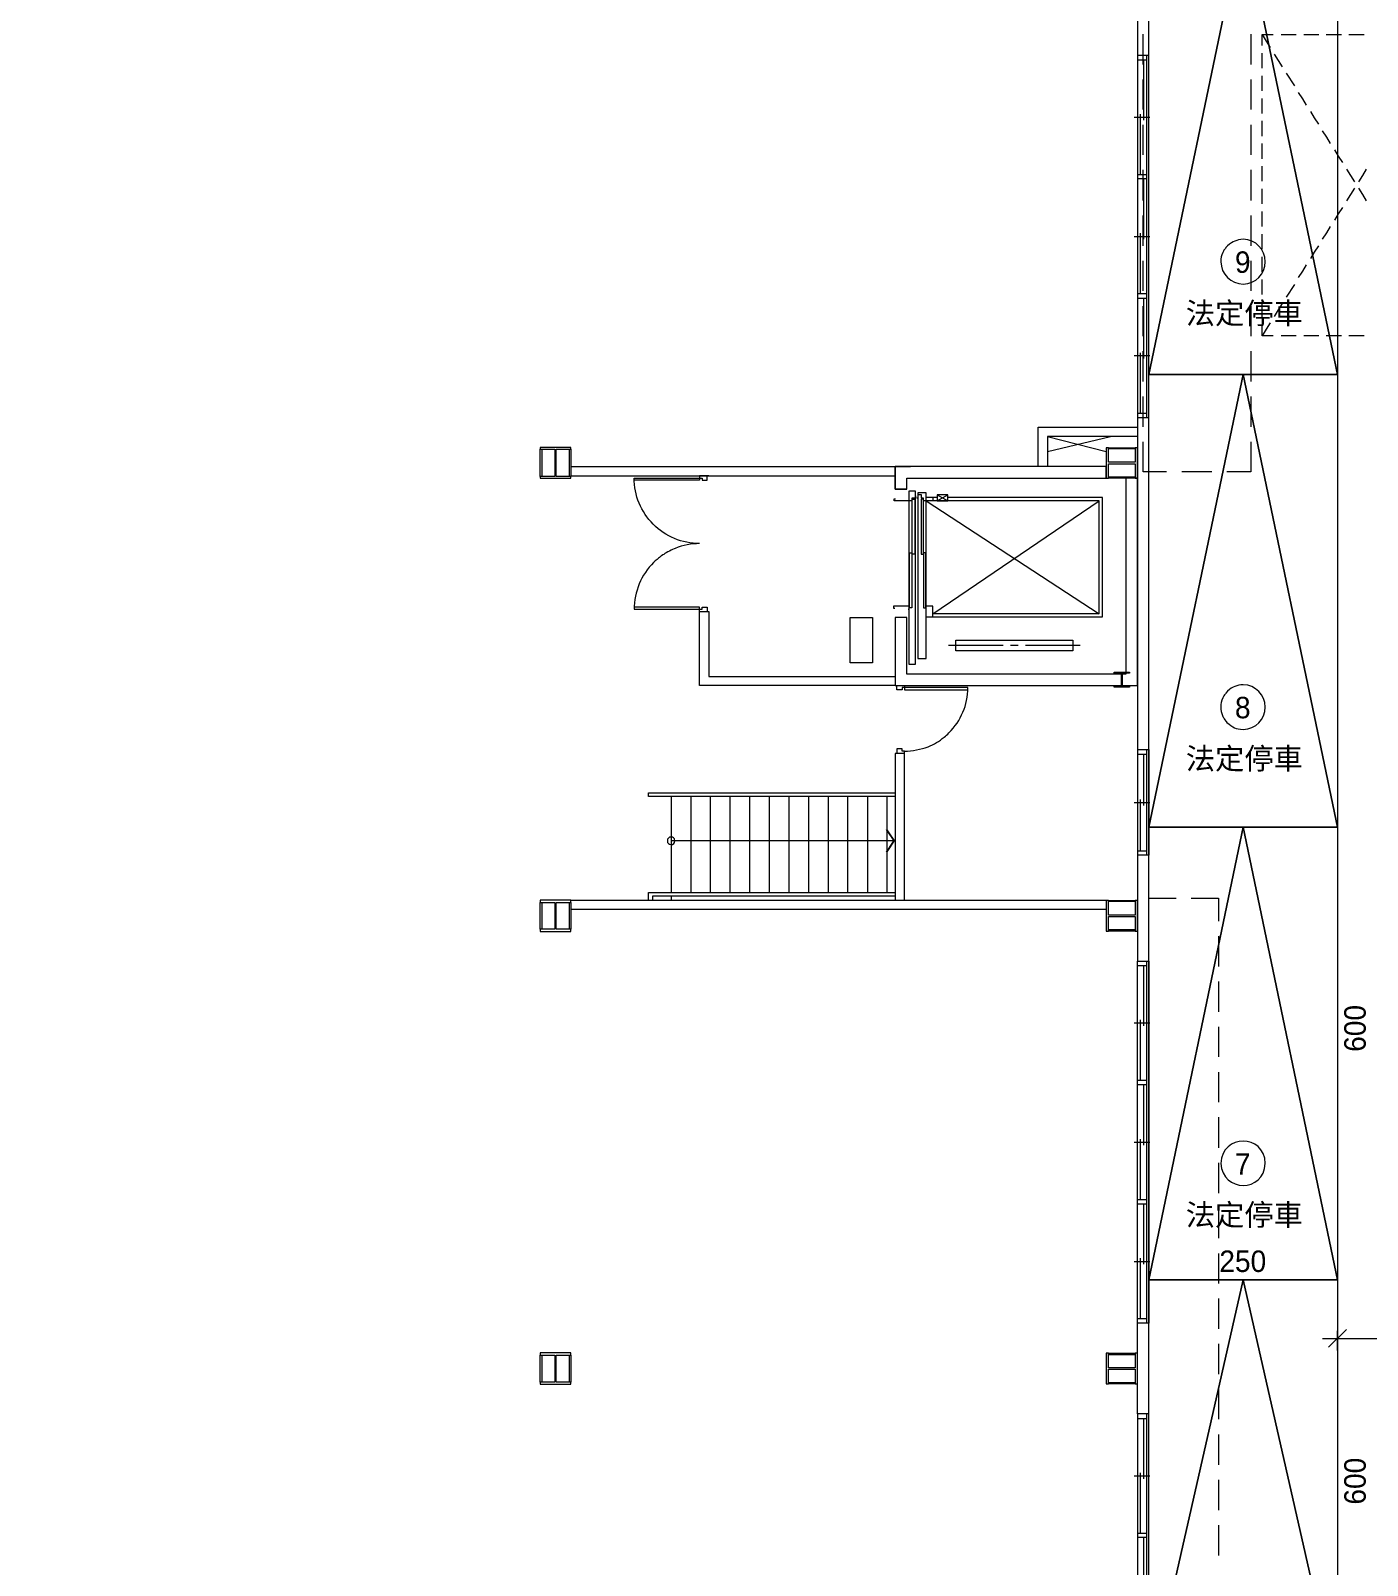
# Model space of a CAD drawing. Header units: millimetres. Extents: x -15161 to 10473752, y -72817 to 33960.
# Drawn here: x -376 to 1395, y 850 to 2884 of the extents above; entities that cross this region are included whole.
import ezdxf

# ---------------------------------------------------------------- set-up
doc = ezdxf.new("R2010")
doc.units = ezdxf.units.MM
for name, color, linetype in [('PDF_單色填滿', 7, 'Continuous'), ('PDF_幾何圖形', 7, 'Continuous'), ('PDF_文字', 7, 'Continuous')]:
    doc.layers.add(name, color=color, linetype=linetype)
doc.styles.add('PDF PMingLiU', font='PMingLiU.ttf')

# ---------------------------------------------------------------- blocks, each defined once
blk = doc.blocks.new('建築底圖')
at = {"layer": 'PDF_單色填滿', "lineweight": 0}
for points in [[(759.6, 1825.1), (756.6, 1825.1), (769.3, 1810.7), (766.4, 1810.7)], [(769.3, 1810.7), (766.4, 1810.7), (759.6, 1795.9), (756.6, 1795.9)]]:
    blk.add_solid(points, dxfattribs=at)
at = {"layer": 'PDF_幾何圖形', "lineweight": 0}
for points in [[(1355.3, 2428.5), (1230.4, 3028.9), (1105.1, 2428.5), (1230.4, 3028.9)], [(1105.1, 2428.5), (1105.1, 3028.9), (1355.3, 3028.9), (1355.3, 2428.5)], [(1355.3, 1828.5), (1230.4, 2428.5), (1105.1, 1828.5), (1230.4, 2428.5)], [(1105.1, 1828.5), (1105.1, 2428.5), (1355.3, 2428.5), (1355.3, 1828.5)], [(298.9, 2293.4), (298.9, 2290.9), (339.6, 2290.9), (339.6, 2293.4), (320.1, 2293.4), (320.1, 2329.4), (339.6, 2329.4), (339.6, 2331.9), (298.9, 2331.9), (298.9, 2329.4), (318.4, 2329.4), (318.4, 2293.4)], [(298.9, 2293.4), (298.9, 2329.4), (301.1, 2329.4), (301.1, 2293.4)], [(337.9, 2293.4), (337.9, 2329.4), (339.6, 2329.4), (339.6, 2293.4)], [(1087.3, 2291.3), (1090.3, 2291.3), (1090.3, 2331.5), (1087.3, 2331.5), (1087.3, 2312.5), (1051.8, 2312.5), (1051.8, 2331.5), (1048.8, 2331.5), (1048.8, 2291.3), (1051.8, 2291.3), (1051.8, 2310.3), (1087.3, 2310.3)], [(1051.8, 2329.8), (1051.8, 2331.5), (1087.3, 2331.5), (1087.3, 2329.8)], [(769.3, 2276.5), (784.6, 2276.5), (784.6, 2291.3), (1048.8, 2291.3), (1048.8, 2306.5), (769.3, 2306.5)], [(769.3, 2106.3), (769.3, 2016.5), (1090.3, 2016.5), (1090.3, 2291.3), (1075, 2291.3), (1075, 2031.3), (784.6, 2031.3), (784.6, 2106.3)], [(1051.8, 2291.3), (1051.8, 2293), (1087.3, 2293), (1087.3, 2291.3)], [(796.4, 2044.4), (796.4, 2273.9), (787.5, 2273.9), (787.5, 2044.4)], [(791.8, 2190.5), (791.8, 2263.3), (795.2, 2263.3), (795.2, 2190.5)], [(810.4, 2052.1), (810.4, 2271.8), (799.4, 2271.8), (799.4, 2052.1)], [(806.6, 2190.5), (806.6, 2263.3), (803.6, 2263.3), (803.6, 2190.5)], [(839.2, 2261.2), (839.2, 2268.9), (824.8, 2268.9), (824.8, 2261.2)], [(788.4, 2119.4), (788.4, 2192.2), (791.4, 2192.2), (791.4, 2119.4)], [(810, 2119.4), (810, 2192.2), (807, 2192.2), (807, 2119.4)], [(739.3, 2106.3), (739.3, 2046.6), (709.6, 2046.6), (709.6, 2106.3)], [(1004.8, 2076.2), (1004.8, 2062.2), (849.8, 2062.2), (849.8, 2076.2)], [(1059.4, 2032.6), (1059.4, 2033.9), (1079.7, 2033.9), (1079.7, 2032.6), (1070, 2032.6), (1070, 2015.2), (1079.7, 2015.2), (1079.7, 2014), (1059.4, 2014), (1059.4, 2015.2), (1069.1, 2015.2), (1069.1, 2032.6)], [(1355.3, 1228.6), (1230.4, 1828.5), (1105.1, 1228.6), (1230.4, 1828.5)], [(1105.1, 1228.6), (1105.1, 1828.5), (1355.3, 1828.5), (1355.3, 1228.6)], [(1355.3, 1828.5), (1355.3, 1228.6), (1105.1, 1228.6), (1105.1, 1828.5)], [(298.9, 1693.4), (298.9, 1690.5), (339.6, 1690.5), (339.6, 1693.4), (320.1, 1693.4), (320.1, 1729), (339.6, 1729), (339.6, 1732), (298.9, 1732), (298.9, 1729), (318.4, 1729), (318.4, 1693.4)], [(298.9, 1693.4), (298.9, 1729), (301.1, 1729), (301.1, 1693.4)], [(337.9, 1693.4), (337.9, 1729), (339.6, 1729), (339.6, 1693.4)], [(1087.3, 1690.9), (1090.3, 1690.9), (1090.3, 1731.6), (1087.3, 1731.6), (1087.3, 1712.1), (1051.8, 1712.1), (1051.8, 1731.6), (1048.8, 1731.6), (1048.8, 1690.9), (1051.8, 1690.9), (1051.8, 1710.4), (1087.3, 1710.4)], [(1051.8, 1729.9), (1051.8, 1731.6), (1087.3, 1731.6), (1087.3, 1729.9)], [(1051.8, 1690.9), (1051.8, 1693), (1087.3, 1693), (1087.3, 1690.9)], [(1090.3, 1171.4), (1090.3, 1651.1), (1105.1, 1651.1), (1105.1, 1171.4)], [(1355.3, 678.1), (1230.4, 1228.6), (1105.1, 678.1), (1230.4, 1228.6)], [(1105.1, 628.2), (1105.1, 1228.6), (1355.3, 1228.6), (1355.3, 628.2)], [(1355.3, 1228.6), (1355.3, 628.2), (1105.1, 628.2), (1105.1, 1228.6)], [(298.9, 1093.1), (298.9, 1090.5), (339.6, 1090.5), (339.6, 1093.1), (320.1, 1093.1), (320.1, 1129.1), (339.6, 1129.1), (339.6, 1132), (298.9, 1132), (298.9, 1129.1), (318.4, 1129.1), (318.4, 1093.1)], [(298.9, 1093.1), (298.9, 1129.1), (301.1, 1129.1), (301.1, 1093.1)], [(337.9, 1093.1), (337.9, 1129.1), (339.6, 1129.1), (339.6, 1093.1)], [(1087.3, 1090.9), (1090.3, 1090.9), (1090.3, 1131.6), (1087.3, 1131.6), (1087.3, 1112.1), (1051.8, 1112.1), (1051.8, 1131.6), (1048.8, 1131.6), (1048.8, 1090.9), (1051.8, 1090.9), (1051.8, 1110.4), (1087.3, 1110.4)], [(1051.8, 1129.5), (1051.8, 1131.6), (1087.3, 1131.6), (1087.3, 1129.5)], [(1051.8, 1090.9), (1051.8, 1092.6), (1087.3, 1092.6), (1087.3, 1090.9)]]:
    blk.add_lwpolyline(points, close=True, dxfattribs=at)
at = {"layer": 'PDF_幾何圖形', "lineweight": 5}
for points in [[(1105.1, 2428.5), (1105.1, 3028.9), (1355.3, 3028.9), (1355.3, 2428.5)], [(1105.1, 1828.5), (1105.1, 2428.5), (1355.3, 2428.5), (1355.3, 1828.5)], [(1105.1, 1228.6), (1105.1, 1828.5), (1355.3, 1828.5), (1355.3, 1228.6)], [(1105.1, 628.2), (1105.1, 1228.6), (1355.3, 1228.6), (1355.3, 628.2)]]:
    blk.add_lwpolyline(points, close=True, dxfattribs=at)
at = {"layer": 'PDF_幾何圖形', "lineweight": 0}
for points in [[(1705.5, 3028.9), (1355.3, 3028.9, -0.000209), (1354.9, 625.2)], [(510.2, 2204.5, -0.414269), (423.4, 2291.3), (510.2, 2291.3), (510.2, 2288.3), (423.4, 2288.3)], [(449.3, 2179.5, 0.198531), (423.4, 2117.3), (510.2, 2117.3), (510.2, 2120.2), (423.4, 2120.2)]]:
    blk.add_lwpolyline(points, format="xyb", dxfattribs=at)
for points in [[(1090.3, 2971.7), (1090.3, 2851.5), (1105.1, 2851.5), (1105.1, 2971.7)], [(1255.4, 2879), (1260.9, 2870.1), (1266, 2861.6)], [(1255.4, 2864.6), (1255.4, 2879), (1270.2, 2879)], [(1280.4, 2879), (1300.3, 2879)], [(1310.5, 2879), (1330.4, 2879)], [(1340.1, 2879), (1360.4, 2879)], [(1370.2, 2879), (1390.5, 2879)], [(1090.3, 2851.5), (1090.3, 2371.3), (1105.1, 2371.3), (1105.1, 2851.5)], [(1102.1, 2851.5), (1102.1, 2371.3)], [(1255.4, 2834.5), (1255.4, 2854.4)], [(1271.5, 2853.1), (1276.6, 2844.7), (1282.1, 2836.2)], [(1090.3, 2845.5), (1102.1, 2845.5)], [(1098.3, 2845.5), (1098.3, 2765.5)], [(1287.2, 2827.7), (1298.2, 2810.8)], [(1255.4, 2804.5), (1255.4, 2824.4)], [(1255.4, 2774.4), (1255.4, 2794.3)], [(1303.3, 2802.3), (1308.8, 2793.9), (1313.8, 2785.4)], [(1086, 2769.7), (1106.4, 2769.7)], [(1094.1, 2693.5), (1094.1, 2773.5)], [(1319.3, 2776.9), (1324.4, 2768.5), (1329.9, 2760)], [(1255.4, 2744.3), (1255.4, 2764.7)], [(1335, 2751.5), (1340.5, 2743.1), (1345.6, 2734.6)], [(1255.4, 2714.3), (1255.4, 2734.6)], [(1351.1, 2726.1), (1356.2, 2717.7), (1361.7, 2709.2)], [(1090.3, 2693.5), (1102.1, 2693.5)], [(1102.1, 2687.6), (1090.3, 2687.6)], [(1098.3, 2687.6), (1098.3, 2607.6)], [(1255.4, 2684.6), (1255.4, 2704.5)], [(1367.2, 2700.7), (1372.3, 2692.3), (1377.8, 2683.8)], [(1393.4, 2700.7), (1388.4, 2692.3), (1382.9, 2683.8)], [(1255.4, 2654.6), (1255.4, 2674.5)], [(1377.8, 2675.3), (1372.3, 2666.9), (1367.2, 2658.4)], [(1382.9, 2675.3), (1388.4, 2666.9), (1393.4, 2658.4)], [(1255.4, 2624.5), (1255.4, 2644.4)], [(1361.7, 2649.9), (1356.2, 2641.4), (1351.1, 2633)], [(1345.6, 2624.5), (1340.5, 2616), (1335, 2607.6)], [(1086, 2611.4), (1106.4, 2611.4)], [(1094.1, 2535.6), (1094.1, 2615.6)], [(1255.4, 2594.4), (1255.4, 2614.3)], [(1255.4, 2564.4), (1255.4, 2584.3)], [(1329.9, 2599.1), (1324.4, 2590.6), (1319.3, 2582.2)], [(1313.8, 2573.7), (1308.8, 2565.2), (1303.3, 2556.8)], [(1255.4, 2534.3), (1255.4, 2554.2)], [(1298.2, 2547.9), (1287.2, 2530.9)], [(1090.3, 2535.6), (1102.1, 2535.6)], [(1090.3, 2529.7), (1102.1, 2529.7)], [(1098.3, 2529.7), (1098.3, 2449.6)], [(1255.4, 2504.3), (1255.4, 2524.6)], [(1282.1, 2522.5), (1276.6, 2514), (1271.5, 2505.5)], [(1266, 2497.1), (1260.9, 2488.6), (1255.4, 2479.7)], [(1270.2, 2479.7), (1255.4, 2479.7), (1255.4, 2494.5)], [(1300.3, 2479.7), (1280.4, 2479.7)], [(1330.4, 2479.7), (1310.5, 2479.7)], [(1360.4, 2479.7), (1340.1, 2479.7)], [(1390.5, 2479.7), (1370.2, 2479.7)], [(1086, 2453.5), (1106.4, 2453.5)], [(1094.1, 2377.2), (1094.1, 2457.3)], [(1090.3, 2378.9), (1090.3, 1931.4), (1105.1, 1931.4), (1105.1, 2378.9)], [(1090.3, 2377.2), (1102.1, 2377.2)], [(958.6, 2306.5), (958.6, 2358.6), (1090.3, 2358.6)], [(970.9, 2346.3), (1048.8, 2326.4)], [(970.9, 2326.4), (1054.7, 2346.3)], [(1090.3, 2346.3), (970.9, 2346.3), (970.9, 2306.5)], [(339.6, 2306.5), (789.7, 2306.5)], [(769.3, 2276.5), (784.6, 2276.5), (769.3, 2276.5), (769.3, 2306.5)], [(339.6, 2294.3), (769.3, 2294.3)], [(522.5, 2294.3), (510.2, 2294.3), (510.2, 2291.3), (513.6, 2291.3), (513.6, 2288.3), (520.4, 2288.3), (520.4, 2294.3)], [(795.2, 2267.6), (796.4, 2267.6), (796.4, 2264.6), (791.4, 2264.6), (791.4, 2261.2), (768.1, 2261.2), (768.1, 2263.8), (769.8, 2263.8)], [(819.3, 2265.5), (819.3, 2261.2), (807, 2261.2), (807, 2264.6), (804.1, 2264.6), (804.1, 2268.9), (799.4, 2268.9), (799.4, 2264.6), (798.1, 2264.6)], [(810.4, 2107.5), (1043.7, 2107.5), (1043.7, 2265.5), (839.2, 2265.5)], [(824.8, 2265.5), (810.4, 2265.5)], [(810.4, 2261.2), (1039.5, 2111.3), (1039.5, 2261.2), (819.3, 2261.2)], [(1039.5, 2111.3), (819.3, 2111.3), (1039.5, 2261.2)], [(824.8, 2268.9), (839.2, 2261.2)], [(824.8, 2261.2), (839.2, 2268.9)], [(462.8, 2190.1), (461.5, 2189.7), (459.8, 2188), (458.6, 2187.6), (456.9, 2185.9), (455.6, 2185)], [(510.2, 2114.3), (510.2, 2117.3), (513.6, 2117.3), (513.6, 2120.2), (520.4, 2120.2), (520.4, 2114.3)], [(786.3, 2117.3), (788, 2117.3), (788, 2121.5), (767.2, 2121.5), (767.2, 2119), (768.9, 2119)], [(819.3, 2107.5), (819.3, 2121.5), (810.4, 2121.5)], [(1075, 2031.3), (784.6, 2031.3), (784.6, 2106.3), (769.3, 2106.3), (769.3, 2016.5), (510.2, 2016.5), (510.2, 2114.3), (522.5, 2114.3), (522.5, 2028.4), (769.3, 2028.4)], [(912.5, 2069.4), (840.1, 2069.4)], [(932.4, 2069.4), (922.2, 2069.4)], [(1014.5, 2069.4), (942.1, 2069.4)], [(769.3, 2016.5), (781.6, 2016.5), (781.6, 2013.5), (778.7, 2013.5), (778.7, 2010.6), (771.5, 2010.6), (771.5, 2016.5)], [(865.5, 2013.5), (781.6, 2013.5), (781.6, 2010.6), (865.5, 2010.6)], [(781.6, 1926.3), (781.6, 1929.3), (778.7, 1929.3), (778.7, 1932.2), (771.5, 1932.2), (771.5, 1926.3)], [(781.6, 1732), (781.6, 1926.3), (769.3, 1926.3), (769.3, 1732)], [(1090.3, 1931.4), (1090.3, 1791.3)], [(1090.3, 1925.5), (1102.1, 1925.5)], [(1098.3, 1925.5), (1098.3, 1857.3)], [(1102.1, 1931.4), (1102.1, 1791.3)], [(1105.1, 1931.4), (1105.1, 1791.3)], [(769.3, 1869.2), (442.5, 1869.2), (442.5, 1874.2), (769.3, 1874.2)], [(472.5, 1869.2), (472.5, 1742.1)], [(498.4, 1869.2), (498.4, 1742.1)], [(524.2, 1869.2), (524.2, 1742.1)], [(550.4, 1869.2), (550.4, 1742.1)], [(576.3, 1869.2), (576.3, 1742.1)], [(602.5, 1869.2), (602.5, 1742.1)], [(628.3, 1869.2), (628.3, 1742.1)], [(654.6, 1869.2), (654.6, 1742.1)], [(680.4, 1869.2), (680.4, 1742.1)], [(706.3, 1869.2), (706.3, 1742.1)], [(732.5, 1869.2), (732.5, 1742.1)], [(758.3, 1869.2), (758.3, 1742.1)], [(1086, 1861.5), (1106.4, 1861.5)], [(1094.1, 1797.2), (1094.1, 1865.4)], [(769.3, 1810.7), (472.5, 1810.7)], [(1090.3, 1797.2), (1102.1, 1797.2)], [(1105.1, 1651.1), (1105.1, 1791.3), (1090.3, 1791.3), (1090.3, 1651.1)], [(339.6, 1732), (1049.2, 1732)], [(442.5, 1732), (442.5, 1742.1), (769.3, 1742.1)], [(769.3, 1737.1), (447.6, 1737.1), (447.6, 1732)], [(472.5, 1737.1), (472.5, 1732)], [(1105.1, 1734.5), (1141.5, 1734.5)], [(1161.4, 1734.5), (1197.8, 1734.5), (1197.8, 1704)], [(339.6, 1720.1), (1048.8, 1720.1)], [(1197.8, 1684.1), (1197.8, 1643.9)], [(1102.1, 1651.1), (1102.1, 1171.4)], [(1090.3, 1645.2), (1102.1, 1645.2)], [(1098.3, 1645.2), (1098.3, 1565.2)], [(1197.8, 1624), (1197.8, 1583.8)], [(1086, 1569.4), (1106.4, 1569.4)], [(1094.1, 1493.2), (1094.1, 1573.2)], [(1197.8, 1563.9), (1197.8, 1524.1)], [(1090.3, 1493.2), (1102.1, 1493.2)], [(1102.1, 1487.3), (1090.3, 1487.3)], [(1098.3, 1487.3), (1098.3, 1407.2)], [(1197.8, 1503.8), (1197.8, 1464)], [(1197.8, 1444.1), (1197.8, 1403.8)], [(1086, 1411), (1106.4, 1411)], [(1094.1, 1335.3), (1094.1, 1415.3)], [(1197.8, 1383.9), (1197.8, 1343.7)], [(1090.3, 1335.3), (1102.1, 1335.3)], [(1090.3, 1329.3), (1102.1, 1329.3)], [(1098.3, 1329.3), (1098.3, 1249.3)], [(1197.8, 1323.8), (1197.8, 1284)], [(1197.8, 1263.7), (1197.8, 1223.9)], [(1086, 1253.1), (1106.4, 1253.1)], [(1094.1, 1177.3), (1094.1, 1257.3)], [(1197.8, 1204), (1197.8, 1163.8)], [(1090.3, 1177.3), (1102.1, 1177.3)], [(1090.3, 1051.1), (1090.3, 1171.4)], [(1197.8, 1143.9), (1197.8, 1103.6)], [(1197.8, 1083.7), (1197.8, 1043.9)], [(970, 478.7), (370.1, 478.7), (370.1, 491), (224.4, 491), (224.4, 475.7), (-376, 475.7), (-376, 491), (224.4, 491), (224.4, 460.9), (274.4, 460.9), (274.4, 475.7), (370.1, 475.7), (370.1, 491), (970, 491), (1090.3, 491), (1090.3, 571), (1105.1, 571), (1105.1, 1051.1), (1090.3, 1051.1), (1090.3, 571)], [(1090.3, 1045.2), (1102.1, 1045.2)], [(1098.3, 1045.2), (1098.3, 965.2)], [(1102.1, 1051.1), (1102.1, 571)], [(1197.8, 1023.6), (1197.8, 983.8)], [(1086, 969), (1106.4, 969)], [(1094.1, 893.2), (1094.1, 973.2)], [(1197.8, 963.9), (1197.8, 923.7)], [(1197.8, 903.8), (1197.8, 863.6)], [(1090.3, 893.2), (1102.1, 893.2)], [(1102.1, 887.3), (1090.3, 887.3)], [(1098.3, 887.3), (1098.3, 807.3)]]:
    blk.add_lwpolyline(points, dxfattribs=at)
at = {"layer": 'PDF_幾何圖形', "lineweight": 5}
for points in [[(1097.9, 2839.2), (1097.9, 2879.4)], [(1240.2, 2879.4), (1240.2, 2839.2)], [(1255.4, 2879), (1260.9, 2870.1), (1266, 2861.6)], [(1255.4, 2864.6), (1255.4, 2879), (1270.2, 2879)], [(1280.4, 2879), (1300.3, 2879)], [(1310.5, 2879), (1330.4, 2879)], [(1340.1, 2879), (1360.4, 2879)], [(1370.2, 2879), (1390.5, 2879)], [(1255.4, 2834.5), (1255.4, 2854.4)], [(1271.5, 2853.1), (1276.6, 2844.7), (1282.1, 2836.2)], [(1287.2, 2827.7), (1298.2, 2810.8)], [(1097.9, 2779.5), (1097.9, 2819.3)], [(1240.2, 2819.3), (1240.2, 2779.5)], [(1255.4, 2804.5), (1255.4, 2824.4)], [(1255.4, 2774.4), (1255.4, 2794.3)], [(1303.3, 2802.3), (1308.8, 2793.9), (1313.8, 2785.4)], [(1319.3, 2776.9), (1324.4, 2768.5), (1329.9, 2760)], [(1097.9, 2719.4), (1097.9, 2759.2)], [(1240.2, 2759.2), (1240.2, 2719.4)], [(1255.4, 2744.3), (1255.4, 2764.7)], [(1335, 2751.5), (1340.5, 2743.1), (1345.6, 2734.6)], [(1255.4, 2714.3), (1255.4, 2734.6)], [(1351.1, 2726.1), (1356.2, 2717.7), (1361.7, 2709.2)], [(1097.9, 2659.2), (1097.9, 2699.5)], [(1240.2, 2699.5), (1240.2, 2659.2)], [(1255.4, 2684.6), (1255.4, 2704.5)], [(1367.2, 2700.7), (1372.3, 2692.3), (1377.8, 2683.8)], [(1393.4, 2700.7), (1388.4, 2692.3), (1382.9, 2683.8)], [(1255.4, 2654.6), (1255.4, 2674.5)], [(1377.8, 2675.3), (1372.3, 2666.9), (1367.2, 2658.4)], [(1382.9, 2675.3), (1388.4, 2666.9), (1393.4, 2658.4)], [(1255.4, 2624.5), (1255.4, 2644.4)], [(1361.7, 2649.9), (1356.2, 2641.4), (1351.1, 2633)], [(1097.9, 2599.1), (1097.9, 2639.3)], [(1240.2, 2639.3), (1240.2, 2599.1)], [(1345.6, 2624.5), (1340.5, 2616), (1335, 2607.6)], [(1255.4, 2594.4), (1255.4, 2614.3)], [(1209.7, 2599.1), (1207.1, 2596.6), (1206.7, 2595.3)], [(1255.4, 2564.4), (1255.4, 2584.3)], [(1329.9, 2599.1), (1324.4, 2590.6), (1319.3, 2582.2)], [(1097.9, 2539.4), (1097.9, 2579.2)], [(1240.2, 2579.2), (1240.2, 2539.4)], [(1313.8, 2573.7), (1308.8, 2565.2), (1303.3, 2556.8)], [(1255.4, 2534.3), (1255.4, 2554.2)], [(1298.2, 2547.9), (1287.2, 2530.9)], [(1255.4, 2504.3), (1255.4, 2524.6)], [(1282.1, 2522.5), (1276.6, 2514), (1271.5, 2505.5)], [(1097.9, 2479.3), (1097.9, 2519.1)], [(1240.2, 2519.1), (1240.2, 2479.3)], [(1266, 2497.1), (1260.9, 2488.6), (1255.4, 2479.7)], [(1270.2, 2479.7), (1255.4, 2479.7), (1255.4, 2494.5)], [(1300.3, 2479.7), (1280.4, 2479.7)], [(1330.4, 2479.7), (1310.5, 2479.7)], [(1360.4, 2479.7), (1340.1, 2479.7)], [(1390.5, 2479.7), (1370.2, 2479.7)], [(1097.9, 2419.2), (1097.9, 2459.4)], [(1240.2, 2459.4), (1240.2, 2419.2)], [(1097.9, 2359), (1097.9, 2399.3)], [(1240.2, 2399.3), (1240.2, 2359)], [(1128.8, 2299.3), (1097.9, 2299.3), (1097.9, 2339.1)], [(1240.2, 2339.1), (1240.2, 2299.3), (1208.8, 2299.3)], [(1188.9, 2299.3), (1149.1, 2299.3)], [(1209.7, 2008.9), (1207.1, 2006.3), (1206.7, 2005.1)], [(1202.9, 1976.7), (1203.3, 1975.4), (1203.8, 1974.6), (1204.6, 1973.3), (1205, 1972)]]:
    blk.add_lwpolyline(points, dxfattribs=at)
at = {"layer": 'PDF_幾何圖形', "lineweight": 9}
for points in [[(1343.5, 1139.6), (1367.2, 1162.9)], [(1355.3, 1135), (1355.3, 1161.2)], [(1335.4, 1151.1), (1355.3, 1151.1), (1705.5, 1151.1), (1725.4, 1151.1)]]:
    blk.add_lwpolyline(points, dxfattribs=at)
at = {"layer": 'PDF_幾何圖形', "lineweight": 0}
blk.add_arc((784, 2007.4), 77.8, 291.8349, 310.0922, dxfattribs=at)
at = {"layer": 'PDF_幾何圖形', "lineweight": 5}
for points in [[(1230.4, 2607.6), (1221.2, 2606.9), (1216.7, 2605.2), (1209.7, 2599.1)], [(1259.6, 2577.9), (1259.8, 2594.2), (1246.7, 2607.2), (1230.4, 2607.6)], [(1203.3, 2590.2), (1201.8, 2585.8), (1200.4, 2582.8), (1200.8, 2577.9)], [(1206.7, 2595.3), (1204.3, 2593.2), (1205.2, 2593.1), (1203.3, 2590.2)], [(1200.8, 2577.9), (1200.6, 2561.6), (1214.2, 2548.5), (1230.4, 2548.3)], [(1230.4, 2548.3), (1246.7, 2548.8), (1259.7, 2561.5), (1259.6, 2577.9)], [(1230.4, 2017.4), (1221.6, 2016.8), (1216.4, 2014.7), (1209.7, 2008.9)], [(1259.6, 1987.7), (1259.8, 2004.1), (1246.6, 2016.9), (1230.4, 2017.4)], [(1203.3, 2000), (1201.8, 1995.6), (1200.4, 1992.5), (1200.8, 1987.7)], [(1206.7, 2005.1), (1204.3, 2003), (1205.2, 2002.8), (1203.3, 2000)], [(1200.8, 1987.7), (1200.5, 1983.7), (1201.4, 1980.3), (1202.9, 1976.7)], [(1230.4, 1958.1), (1246.7, 1958.4), (1259.8, 1971.5), (1259.6, 1987.7)], [(1205, 1972), (1208.8, 1968.7), (1205.1, 1970.8), (1208.8, 1967.4)], [(1208.8, 1967.4), (1216.5, 1960.5), (1220.3, 1958.9), (1230.4, 1958.1)], [(1259.6, 1383.1), (1258.5, 1422.5), (1202, 1422.4), (1200.8, 1383.1)], [(1200.8, 1383.1), (1202.3, 1344.4), (1258, 1344), (1259.6, 1383.1)]]:
    blk.add_open_spline(points, degree=3, dxfattribs=at)
at = {"layer": 'PDF_幾何圖形', "lineweight": 0}
for points in [[(478, 2198.1), (473.9, 2196.7), (466.2, 2192.6), (462.8, 2190.1)], [(510.2, 2204.5), (499.2, 2204.1), (488.4, 2202.5), (478, 2198.1)], [(455.6, 2185), (453.2, 2182.3), (452.1, 2182.9), (449.3, 2179.5)], [(840.5, 1953.4), (856.6, 1970.1), (865.4, 1990.3), (865.5, 2013.5)], [(834.1, 1947.9), (836.4, 1949.9), (838.3, 1950.9), (840.5, 1953.4)], [(781.6, 1929.3), (792.4, 1929.3), (802.8, 1931.7), (813, 1935.2)], [(477.2, 1810.7), (477.5, 1817.8), (466.8, 1816.6), (467.5, 1810.7)], [(467.5, 1810.7), (466.8, 1804), (477.8, 1803.6), (477.2, 1810.7)]]:
    blk.add_open_spline(points, degree=3, dxfattribs=at)
at = {"layer": 'PDF_文字', "attachment_point": 4, "style": 'PDF PMingLiU'}
for s, insert, char_height in [('9', (1219.4, 2577.2), 28.4), ('法定停車', (1154.2, 2508.1), 28.45), ('8', (1219.4, 1986.9), 28.4), ('法定停車', (1154.2, 1917.9), 28.45), ('7', (1219.4, 1382.3), 28.4), ('法定停車', (1154.2, 1313.3), 28.45), ('250', (1198.7, 1253.2), 28.45)]:
    blk.add_mtext(s, dxfattribs=dict(at, insert=insert, char_height=char_height))
at = {"layer": 'PDF_文字', "char_height": 28.45, "attachment_point": 4, "rotation": 90, "style": 'PDF PMingLiU'}
for insert in [(1378.6, 1530.9), (1378.6, 930.9)]:
    blk.add_mtext('600', dxfattribs=dict(at, insert=insert))

msp = doc.modelspace()

# ---------------------------------------------------------------- block references
at = {"color": 30}
msp.add_blockref('建築底圖', (0, 0), dxfattribs=at)

doc.saveas('drawing.dxf')
